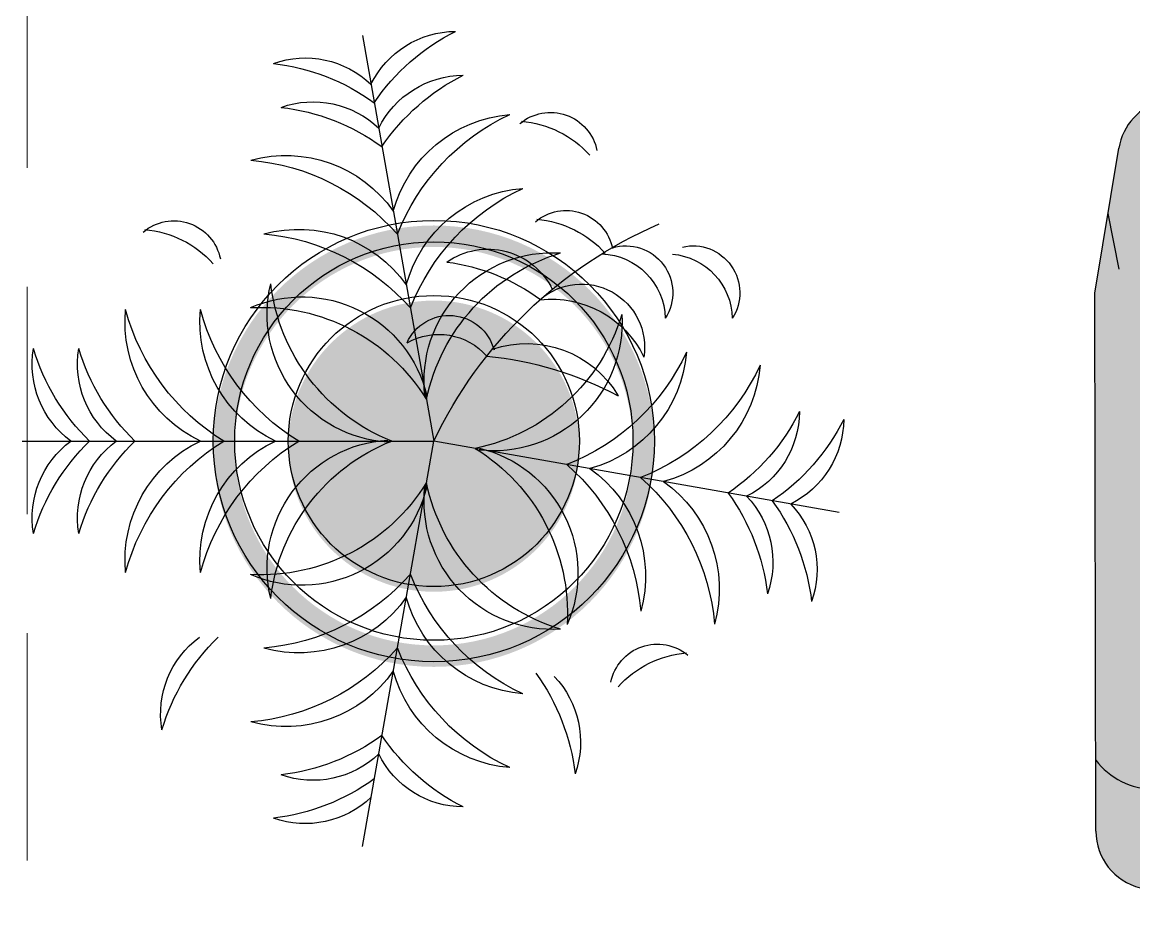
# Model space of a CAD drawing. Header units: inches. Extents: x 37.8 to 126.9, y 5.9 to 51.9.
# Drawn here: x 74.083 to 75.016, y 24.209 to 24.964 of the extents above; entities that cross this region are included whole.
import ezdxf

# ---------------------------------------------------------------- set-up
doc = ezdxf.new("R2010")
doc.units = ezdxf.units.IN
doc.header["$MEASUREMENT"] = 0
doc.linetypes.add('DASHED2', pattern=[9.524999999999995, 6.349999999999998, -3.174999999999998])
doc.layers.add('hatch', color=45, linetype='Continuous', lineweight=9)
doc.layers.add('LAYER1', color=8, linetype='Continuous', lineweight=9)
for name, color, linetype in [('khate kaf', 252, 'Continuous'), ('MOBL', 251, 'Continuous'), ('SERVICE', 43, 'Continuous'), ('si', 15, 'Continuous')]:
    doc.layers.add(name, color=color, linetype=linetype)

# ---------------------------------------------------------------- blocks, each defined once
blk = doc.blocks.new('m1')
h = blk.add_hatch(color=254)
h.paths.add_polyline_path([(1.080994266944799, 0.3987588015233996), (0.5135727554866207, 0.7793292859460051), (0.4589674056398973, 0.7985035747753486, 0.2985949529565714), (0.3880017958215318, 0.7809382814035523), (0.2738468114798707, 0.6578645009576577), (-0.0196233345123497, 0.2125334804171393, 0.5000000000008351), (0.0917094206228608, 0.1391659439189258), (0.3484957983660223, 0.5288305868919299, -0.1052631578947274), (0.8773263852579123, 0.1803347885261246), (0.969895881823669, 0.1808282887082917, 0.1987484631621055), (1.016901986235398, 0.2005756576799661), (1.062714764585467, 0.2468795126364529), (1.09341150436317, 0.316077947762547, 0.2525941743964251)])
h.paths.add_polyline_path([(0.1828667366120606, 0.108889707559394), (0.1834149848210722, 0.1087615893517492), (0.1904617983711341, 0.1389165765240378), (0.1975590544289557, 0.169428819175443), (0.2040703780969931, 0.1974267070067871), (0.209678159755788, 0.2214027019768351), (0.2140647897859105, 0.2398492660445896), (0.2172512345022017, 0.2526153191467225), (0.2173218030820136, 0.2546726351083582), (0.2174289970029366, 0.2573623519332235), (0.2175401022887179, 0.2600935971341353), (0.2176421284115098, 0.2628505043432459), (0.2177220848434664, 0.2656172071927254), (0.2177669810567409, 0.268377839314724), (0.2177638265234865, 0.271116534341402), (0.2176996307158564, 0.2738174259049187), (0.2175746936927139, 0.2764741310995709), (0.2174424778597631, 0.27911820086826), (0.2173697362094175, 0.281790669616002), (0.2174232217340912, 0.2845325717478288), (0.2176696874261979, 0.2873849416687757), (0.2181758862781516, 0.290388813783871), (0.2190085712823663, 0.2935852224981461), (0.2202344954312557, 0.2970152022166312), (0.2219040208983849, 0.3006992951271802), (0.2240019465819254, 0.3045760745489407), (0.2264966805611986, 0.3085636215838815), (0.2293566309155275, 0.3125800173339745), (0.2325502057242347, 0.3165433429011894), (0.2360458130666414, 0.3203716793874954), (0.239811861022071, 0.3239831078948641), (0.2438167576698455, 0.3272957095252653), (0.2480223334038584, 0.3302435508362158), (0.2523641078762902, 0.3328246402074227), (0.2567710230538945, 0.3350529714741392), (0.2611720209034187, 0.3369425384716172), (0.26549604339162, 0.3385073350351117), (0.2696720324852459, 0.3397613549998748), (0.2736289301510506, 0.340718592201161), (0.2772956783557872, 0.341393040474223), (0.2806256909300943, 0.3418057544256535), (0.2836702691601672, 0.3420060317474054), (0.2865051861960957, 0.3420502309027717), (0.289206215187963, 0.3419947103550444), (0.2918491292858747, 0.3418958285675162), (0.2945097016398644, 0.3418099440034793), (0.2972637054000704, 0.3417934151262267), (0.3001869137165593, 0.3419026003990506), (0.3033473633122568, 0.3421786784289246), (0.3067821452014408, 0.3426021083975455), (0.3105206139712131, 0.3431381696302898), (0.3145921242087327, 0.3437521414525434), (0.3190260305010241, 0.3444093031896665), (0.3238516874352763, 0.345074934167052), (0.3290984495985834, 0.3457143137100731), (0.3347956715780613, 0.3462927211441078), (0.3409529794036162, 0.3467776752434597), (0.3475010848763484, 0.3471456525781357), (0.3543509712401672, 0.3473753691670689), (0.3614136217389581, 0.347445541029192), (0.3686000196166383, 0.347334884183438), (0.37582114811709, 0.3470221146487398), (0.3829879904842237, 0.3464859484440304), (0.3900115299619358, 0.3457051015882425), (0.3968271859726656, 0.3446649440516202), (0.4034681226530206, 0.3433774616096477), (0.4099919403181447, 0.3418612939891223), (0.4164562392831914, 0.3401350809168392), (0.4229186198633006, 0.3382174621195931), (0.4294366823736224, 0.336127077324182), (0.4360680271292943, 0.3338825662574015), (0.4428702544454579, 0.3315025686460524), (0.4498774474023861, 0.3290063098618492), (0.4570296201405542, 0.3264153578562847), (0.4642432695655502, 0.3237518662257621), (0.4714348925830063, 0.3210379885666937), (0.4785209860985259, 0.3182958784754749), (0.4854180470176832, 0.3155476895485351), (0.4920425722460854, 0.3128155753822694), (0.4983110586893359, 0.3101216895730951), (0.5041610207072642, 0.3074872774593929), (0.5096140424766219, 0.3049299513474798), (0.5147127256283908, 0.302466415285625), (0.5194996717935537, 0.3001133733221195), (0.5240174826030918, 0.2978875295052444), (0.528308759687956, 0.2958055878832931), (0.5324161046791751, 0.2938842525045346), (0.5363821192077022, 0.2921402274172588), (0.5402517955985914, 0.2905758660351514), (0.5440796889531586, 0.2891361192335069), (0.5479227450667635, 0.2877515872530191), (0.5518379097348626, 0.2863528703343782), (0.5558821287527663, 0.2848705687182892), (0.5601123479158967, 0.2832352826454382), (0.5645855130196225, 0.2813776123565236), (0.5693585698593338, 0.2792281580922407), (0.574476769926474, 0.2767267448969823), (0.5799385874967432, 0.2738500970299232), (0.5857308025418867, 0.2705841635539434), (0.5918401950336533, 0.2669148935319153), (0.5982535449437985, 0.2628282360267153), (0.6049576322440755, 0.2583101401012119), (0.6119392369062396, 0.2533465548182883), (0.6191851389020393, 0.247923429240822), (0.6266648418597808, 0.2420469159518562), (0.6342787440340363, 0.2358039816151348), (0.6419099673359301, 0.2293017964145764), (0.6494416336765596, 0.2226475305341072), (0.6567568649670711, 0.2159483541576496), (0.6637387831185791, 0.2093114374691046), (0.6702705100421974, 0.2028439506524082), (0.6762351676490485, 0.1966530638914694), (0.6815478673023835, 0.1908179105368357), (0.6862516781739235, 0.1853054766055276), (0.6904216588875367, 0.1800547112811843), (0.6941328680670714, 0.1750045637474481), (0.6974603643363801, 0.1700939831879594), (0.7004792063193214, 0.1652619187863645), (0.7032644526397493, 0.1604473197263011), (0.7058911619215156, 0.1555891351914231), (0.7084237385076113, 0.1506472210525583), (0.7108839696175174, 0.1456650599294605), (0.7132829881898233, 0.1407070411290083), (0.715631927163213, 0.1358375539581572), (0.7179419194762536, 0.1311209877238235), (0.7202240980675592, 0.1266217317329336), (0.7224895958757455, 0.1224041752924102), (0.7247495458394412, 0.1185327077091758), (0.7270069367265903, 0.1150433756863671), (0.7292321806224838, 0.1118588555119593), (0.7313875454417611, 0.1088734808701597), (0.7334352990990524, 0.1059815854451468), (0.7353377095089866, 0.1030775029211069), (0.7370570445861987, 0.100055566982235), (0.7385555722453166, 0.0968101113127208), (0.7397955604009742, 0.0932354695967552), (0.7407433934024621, 0.0892548811135642), (0.7413819213377059, 0.0849072075225244), (0.741698110729292, 0.0802602160780418), (0.7416789280998055, 0.0753816740345265), (0.7413113399718321, 0.0703393486463892), (0.740582312867957, 0.06520100716804), (0.7394788133107659, 0.0600344168538874), (0.737987807822845, 0.0549073449583454), (0.7361013285811046, 0.0498800132953034), (0.7338316703797707, 0.0449824619166169), (0.7311961936673911, 0.0402371854336178), (0.7282122588925186, 0.03566667845765), (0.7248972265037003, 0.0312934356000415), (0.7212684569494917, 0.0271399514721339), (0.7173433106784354, 0.0232287206852602), (0.7131391481390886, 0.0195822378507596), (0.7086743452612236, 0.0162160547954125), (0.7039713398995233, 0.013117952207772), (0.6990535853898958, 0.0102687679918405), (0.6955472218942041, 0.0084710431837141), (0.6966978173693676, 0.0062268699074794), (0.6806420789792877, -0.0122671210405881), (0.6651846173940835, -0.0300545615083099), (0.6503264367475344, -0.0471385081814609), (0.6360685411734189, -0.0635220177458161), (0.6224119348055172, -0.0792081468871505), (0.6093576217776073, -0.0941999522912388), (0.596906606223469, -0.1085004906438559), (0.5851868329752201, -0.1219669589072733), (0.5785478718181923, -0.1345190974797603), (0.5601095021542459, -0.1667641823578587), (0.5391228010206627, -0.2014062484763281), (0.5162295250200217, -0.2374267845093272), (0.492071430754924, -0.2738072791310056), (0.4680463244229217, -0.3084393784039567), (0.528830586892127, -0.348495798365775), (0.6093932764260038, -0.3767848179294327, 0.3441506982844009), (0.6871470503322143, -0.3505671466352851), (0.7318727626500341, -0.282697390944898, -0.5000000000013789), (0.6205400075145415, -0.2093298544469544), (0.8223007328842562, 0.0968352221746464, 0.1052631578947215), (0.2934701459923862, 0.4453310205404179), (0.0917094206228609, 0.1391659439189258, -0.5000000000008356), (-0.0196233345123496, 0.2125334804171393), (-0.0643490468303298, 0.1446637247265698, 0.3441506982821992), (-0.0577722343586659, 0.0628727644535009), (0, 0), (0.1111353009575863, -0.0732374155237245), (0.1153158570039741, -0.0612569367170103), (0.1226411443871245, -0.0411263885920646), (0.1311753327556268, -0.0185458709190887), (0.1411917041359251, 0.0071153069172303), (0.1529635405544663, 0.0364878355322111), (0.166764124037695, 0.0702024055411566)])
h.paths.add_polyline_path([(1.02534290864196, 0.1626336295955755), (1.062714764585467, 0.246879512636453), (1.016961118649439, 0.2006354239465316, -0.1990762199036593), (0.9698958818236688, 0.1808282887082917), (0.877326385257902, 0.1803347885261246), (0.6205400075145413, -0.2093298544469546, 0.5000000000013789), (0.7318727626500341, -0.282697390944898)])
h.paths.add_polyline_path([(0.3758784409221402, -0.123932761803134), (0.3933599123044613, -0.0785891477104232), (0.4126047450274525, -0.0301744403129213), (0.4339584723551385, 0.0223249338130652), (0.4323287742443798, 0.0229945333760672), (0.4247900981045543, 0.0263707560280929), (0.4007631200522486, 0.0192879456895883), (0.3902990560754521, 0.042813911387968), (0.3869737443662999, 0.0449085062846781), (0.3829619040127273, 0.0474575437969491), (0.372846916398979, 0.0305456171638697), (0.3635754897271728, 0.0151355542034583), (0.3549617058001313, 0.0009186615078917), (0.3468332205544006, -0.0123910588254288), (0.3390176899265298, -0.0250796046991804), (0.3313427698530353, -0.0374329740160318), (0.323636116270449, -0.0497371646786408), (0.3157253851153464, -0.0622781745896387), (0.3074865046598107, -0.0752574676241827), (0.2989884925182632, -0.0885383715473602), (0.2903486386406886, -0.1018996800968022), (0.2816842329770783, -0.1151201870100829), (0.273112565477429, -0.1279786860248003), (0.264750926091717, -0.1402539708785575), (0.2567166047699492, -0.1517248353089384), (0.2491268914620983, -0.162170073053554), (0.2481114663773372, -0.1635037868497167), (0.34011846785653, -0.2241357817277548), (0.3457320789661463, -0.2072270847288837), (0.3600419550771476, -0.1666603762547372)], flags=17)
at = {"layer": 'si'}
for p, q in [((0.2738468114798707, 0.6578645009576576), (0.3880017973276608, 0.7809382830273535)), ((0.3120578438979464, 0.6651125986395529), (0.3365215736175742, 0.7254359935122922)), ((-0.0643490468303298, 0.1446637247265698), (0.2738468114798707, 0.6578645009576576))]:
    blk.add_line(p, q, dxfattribs=at)
for centre, radius, start, end in [((0.43688000334555, 0.7356021373232124), 0.0666666666666667, 70.65162965178537, 137.1530646517981), ((0.0635558692420091, 0.2175994953436202), 0.0833333333333333, 183.4852846517925, 289.7454886517988), ((-0.0086826692627255, 0.107979956477493), 0.0666666666666667, 146.6153866517935, 222.5791436517956)]:
    blk.add_arc(centre, radius, start, end, dxfattribs=at)
blk = doc.blocks.new('mizk')
at = {"layer": 'hatch'}
h = blk.add_hatch(color=254, dxfattribs=at)
h.paths.add_polyline_path([(-421.4028338657968, -282.007925155448, 1), (-421.8141962169116, -282.007925155448, 1)])
h.paths.add_polyline_path([(-421.422833865797, -282.007925155448, 1), (-421.7941962169117, -282.007925155448, 1)], flags=16)
h.paths.add_polyline_path([(-421.4728338657968, -282.007925155448, 1), (-421.7441962169116, -282.007925155448, 1)], flags=0)
at = {"layer": 'MOBL'}
for radius in [0.2056811755574131, 0.1856811755574131, 0.1356811755574131]:
    blk.add_circle((-421.6037665244875, -282.007925155448), radius, dxfattribs=at)
blk = doc.blocks.new('GOL')
at = {"layer": 'SERVICE'}
for p in [(0, 1.249999999998863), (-1.23100969125403, 0.2170602223484366), (1.23100969125403, 0.2170602223484366), (0.2170602220573983, -1.231009691254087)]:
    blk.add_line(p, (0, 0), dxfattribs=at)
for centre, radius, start, end in [((-0.2325496866249068, 0.9313714961163555), 0.2885117626746165, 36.28996974067288, 99.6243274882062), ((-0.4665335975000744, 0.5935609203874037), 0.6493935097813456, 44.07628142095373, 73.37935627120248), ((0.2325496866249068, 0.9313714961163555), 0.2885117626746165, 80.3756725117938, 143.7100302593271), ((0.4665335977911127, 0.5935609203874037), 0.6493935097813456, 106.6206437287975, 135.9237185790463), ((-0.2325496866249068, 0.7936829165548147), 0.2885117626746165, 36.28996974067288, 99.6243274882062), ((0.2325496866249068, 0.7936829165548147), 0.2885117626746165, 80.3756725117938, 143.7100302593271), ((-0.4665335975000744, 0.4558723411169012), 0.6493935097813456, 44.07628142095373, 73.37935627120248), ((0.4665335977911127, 0.4558723411169012), 0.6493935097813456, 106.6206437287975, 135.9237185790463), ((-0.3614190279037075, 0.538197011337104), 0.3995950217063677, 25.24890602930884, 95.39371468880222), ((-0.5719423884869457, 0.2888687013179947), 0.6698687399009499, 31.37119454593912, 75.0365680318253), ((0.3614190279037075, 0.538197011337104), 0.3995950217063677, 84.60628531119778, 154.7510939706912), ((0.5719423884869457, 0.2888687013179947), 0.6698687399009499, 104.9634319681747, 148.6288054540609), ((-0.5248538343580549, 0.7893341951414072), 0.1437999162184832, 139.7420026320304, 258.7475284922205), ((-0.3301236589319387, 0.9031050367039484), 0.3126921292760821, 184.6180214875088, 228.2106414841124), ((0.8279256802044301, 0.5411860180897179), 0.2885117626746165, 80.3756725117938, 143.7100302593271), ((1.06190959137075, 0.2033754426518044), 0.6493935097813456, 106.6206437287975, 135.9237185790463), ((-0.3614190279037075, 0.3108191280622918), 0.3995950217063677, 25.24890602930884, 95.39371468880222), ((0.3614190279037075, 0.3108191280622918), 0.3995950217063677, 84.60628531119778, 154.7510939706912), ((-0.5719423884869457, 0.06149081804318257), 0.6698687399009499, 31.37119454593912, 75.0365680318253), ((0.5719423884869457, 0.06149081804318257), 0.6698687399009499, 104.9634319681747, 148.6288054540609), ((-0.4672608338291866, 0.4493851913134677), 0.3995950217063677, 164.6062853112099, 234.7510939711115), ((-0.18516338313907, 0.6134148221457281), 0.6698687399009499, 184.9634319680347, 228.6288054538802), ((-0.04812589409993961, 0.4003932329938493), 0.3895332486170179, 156.3654229914738, 256.5740615484731), ((0.1834179664728026, 0.5237868169201079), 0.5893153176136543, 176.8122114627633, 238.3335393568751), ((-0.1834179664726889, 0.5237868169201079), 0.5893153176136543, 301.6664606431249, 3.187788537236737), ((0.04812589439097792, 0.4003932329938493), 0.3895332486170179, 283.4259384515269, 23.63457700852621), ((0.1851633831391837, 0.6134148221457281), 0.6698687399009499, 311.3711945461199, 355.0365680319654), ((0.4672608338291866, 0.4493851913134677), 0.3995950217063677, 305.2489060288885, 15.39371468879015), ((-0.2433373313394895, 0.409901436068651), 0.3995950217063677, 164.6062853112099, 234.7510939711115), ((0.03876011935062706, 0.5739310671918929), 0.6698687399009499, 184.9634319680347, 228.6288054538802), ((-0.3859533861392492, 0.1169223090981859), 0.3895332486170179, 3.425938451184191, 103.6345770085714), ((0.3859533861392492, 0.1169223090981859), 0.3895332486170179, 76.36542299142857, 176.5740615488158), ((-0.03876011935062706, 0.5739310671918929), 0.6698687399009499, 311.3711945461199, 355.0365680319654), ((0.2433373313394895, 0.409901436068651), 0.3995950217063677, 305.2489060288885, 15.39371468879015), ((-0.8744813650256447, 0.3903317992804318), 0.2885117626746165, 160.3756725119655, 223.7100302588187), ((-0.5011720117176992, 0.5621007780422929), 0.6493935097813456, 186.6206437288926, 215.9237185791644), ((-0.5476795136924011, -0.08967680914787479), 0.5893153176136543, 21.66646064293718, 83.18778853748563), ((0.5476795136924011, -0.08967680914787479), 0.5893153176136543, 96.81221146251436, 158.3335393570628), ((0.4992844804651213, 0.5617679553683388), 0.6493935097813456, 324.0762814208356, 353.3793562711073), ((0.8725938340641051, 0.3899989766064778), 0.2885117626746165, 316.2899697411813, 19.62432748803446), ((-0.7412432602716308, 0.3668383267355466), 0.2885117626746165, 160.3756725119655, 223.7100302588187), ((-0.367933906672647, 0.5386073054973508), 0.6493935097813456, 186.6206437288926, 215.9237185791644), ((0.3679339069636853, 0.5386073054973508), 0.6493935097813456, 324.0762814208356, 353.3793562711073), ((0.7412432602716308, 0.3668383267355466), 0.2885117626746165, 316.2899697411813, 19.62432748803446), ((-0.9552450236506047, -0.06770166946802192), 0.2885117626746165, 116.289969740987, 179.6243274879347), ((-0.6631974296755061, -0.356791029916792), 0.6493935097813456, 124.076281420763, 153.3793562713364), ((-0.8220069188965908, -0.09119514201296397), 0.2885117626746165, 116.289969740987, 179.6243274879347), ((-0.5299593249214922, -0.3802845024616772), 0.6493935097813456, 124.076281420763, 153.3793562713364), ((0.5299593249214922, -0.3802845024616772), 0.6493935097813456, 26.62064372866358, 55.92371857923704), ((0.8220069188965908, -0.09119514201296397), 0.2885117626746165, 0.3756725120653243, 63.71003025901302), ((-0.5927803448861368, -0.2624713303519002), 0.3995950217063677, 105.248906029161, 175.3937146890881), ((-0.3837968900912756, -0.5130917747733292), 0.6698687399009499, 111.3711945460528, 155.0365680318108), ((0.3837968900912756, -0.5130917747733292), 0.6698687399009499, 24.96343196818919, 68.62880545394721), ((0.5927803451771751, -0.2624713303519002), 0.3995950217063677, 4.606285310911932, 74.75109397083895), ((-0.3688568423964398, -0.3019550855967736), 0.3995950217063677, 105.248906029161, 175.3937146890881), ((-0.1598733876015785, -0.5525755300182027), 0.6698687399009499, 111.3711945460528, 155.0365680318108), ((-0.2406374007111935, -0.04685814608819783), 0.1406979008637545, 114.2257495071823, 255.1278829095297), ((-0.1287519824107903, -0.01475166907766834), 0.1950000729383311, 150.4397742741882, 228.6694261810331), ((0.1598733876015785, -0.5525755300182027), 0.6698687399009499, 24.96343196818919, 68.62880545394721), ((0.3688568423964398, -0.3019550855967736), 0.3995950217063677, 4.606285310911932, 74.75109397083895), ((0.5808817478822448, -1.219091558886078), 1.35041024658476, 115.4772105699613, 156.6585014094922), ((-0.1821660983839593, -0.3597865407934364), 0.3895332486170179, 83.42593845152021, 183.6345770086754), ((-0.006789132603444159, -0.5549312455691506), 0.5893153176136543, 101.666460643213, 163.1877885373281), ((0.006789132603444159, -0.5549312455691506), 0.5893153176136543, 16.81221146267197, 78.333539356787), ((0.1821660986751112, -0.3597865407934364), 0.3895332486170179, 356.3654229913246, 96.5740615484798), ((-0.3654577163976001, -0.1645306826684418), 0.2172748873849099, 144.9865381390521, 244.4033874630637), ((0.07614180387452052, 0.04253510705888175), 0.6250069896673858, 187.5758669655521, 215.8941657849876), ((-0.5549312458601889, -0.006789132603444159), 0.5893153176136543, 286.8122114628872, 348.3335393567206), ((0.5237868169201647, 0.1834179664727458), 0.5893153176136543, 211.6664606431249, 273.1877885372563), ((-0.3597865410844179, -0.1821660983840161), 0.3895332486170179, 266.3654229913246, 6.57406154876788), ((0.7937113443033468, -0.06179422052804284), 1.055929390118443, 185.4007400517759, 208.1390389575988), ((0.4003932327028679, -0.04812589409993961), 0.3895332486170179, 193.4259384511359, 293.6345770085275), ((0.02756697125732899, -0.28118155198149), 0.3237866985782688, 161.4476717300654, 239.3672288479515), ((-0.8538774098261683, -0.3544144239273805), 0.1437999162184832, 139.7420026320304, 258.7475284922205), ((-0.6591472344001659, -0.2406435823648394), 0.3126921292760821, 184.6180214875088, 228.2106414841124), ((-0.556189413181869, -0.4014177917266579), 0.1437999162184832, 139.7420026320304, 258.7475284922205), ((-0.3614592374648282, -0.2876469504551551), 0.3126921292760821, 184.6180214875088, 228.2106414841124), ((-0.2849954468545093, -0.4486903714128516), 0.1914259053682045, 138.8744187016767, 278.9762644790048), ((-0.1186657114884611, -0.356775415711752), 0.3123796129808685, 173.7536355674598, 244.097047613107), ((1.085257168741805, 0.2161773529949187), 0.6493935097813456, 234.0762814210969, 263.3793562711073), ((0.9134881899800575, -0.1571320006040651), 0.2885117626746165, 226.2899697409578, 289.6243274877244), ((-0.5525755300182027, -0.1598733876015785), 0.6698687399009499, 294.9634319680522, 338.6288054538305), ((0.5739310669008546, 0.03876011964160853), 0.6698687399009499, 221.3711945463365, 265.0365680319394), ((-0.3019550855967736, -0.3688568423964398), 0.3995950217063677, 274.6062853112387, 344.7510939709267), ((0.4099014360687079, -0.2433373310484512), 0.3995950217063677, 215.248906029344, 285.3937146891883), ((-0.3681423922531621, -0.5027076537949142), 0.2001093277621155, 181.9748373822721, 268.6539629965313), ((0.7599048883996602, -0.6789049744833164), 0.1437999162184832, 101.2524715077795, 220.2579973679696), ((-0.4501572353178744, -0.5830382066773723), 0.1425173952757332, 163.2476705644868, 302.8532526096822), ((0.954635064116701, -0.7926758160458576), 0.3126921292760821, 131.7893585158876, 175.3819785124912), ((-0.5130917747733292, -0.3837968900912756), 0.6698687399009499, 294.9634319680522, 338.6288054538305), ((0.6134148221457281, -0.1851633831391268), 0.6698687399009499, 221.3711945463365, 265.0365680319394), ((-0.2624713306429385, -0.5927803448861937), 0.3995950217063677, 274.6062853112387, 344.7510939709267), ((0.4493851910224294, -0.4672608338292434), 0.3995950217063677, 215.248906029344, 285.3937146891883), ((-0.3681423922531621, -0.706388914840602), 0.2001093277621155, 185.1844907054101, 268.6539629965313), ((-0.4501572353178744, -0.7867194674320217), 0.1425173952757332, 167.0577451774785, 302.8532526096822), ((-0.3802845027527155, -0.5299593249214922), 0.6493935097813456, 296.6206437286607, 325.9237185791485), ((0.5386073052063693, -0.367933906672647), 0.6493935097813456, 234.0762814210969, 263.3793562711073), ((-0.09119514230394543, -0.8220069188966477), 0.2885117626746165, 270.3756725123911, 333.7100302591587), ((0.3668383264445083, -0.7412432602716876), 0.2885117626746165, 226.2899697409578, 289.6243274877244), ((-0.3566241380755173, -0.6641439214575939), 0.6493935097813456, 296.6206437286607, 325.9237185791485), ((0.5622676701746059, -0.5021185032087487), 0.6493935097813456, 234.0762814210969, 263.3793562711073), ((-0.0675347776267472, -0.9561915154327494), 0.2885117626746165, 270.3756725123911, 333.7100302591587), ((0.3904986911217065, -0.8754278568077325), 0.2885117626746165, 226.2899697409578, 289.6243274877244)]:
    blk.add_arc(centre, radius, start, end, dxfattribs=at)
blk = doc.blocks.new('A$C31920F50')
at = {"layer": 'khate kaf', "xscale": -0.9000000000000002, "yscale": 0.9000000000000002, "zscale": 0.9, "rotation": 90}
blk.add_blockref('mizk', (-252.9940523415228, -379.0757934844056), dxfattribs=at)
at = {"layer": 'MOBL', "xscale": -0.7343999999997958, "yscale": 0.7343999999998234, "zscale": 0.7343999999999035, "rotation": 146.5138840840613}
blk.add_blockref('m1', (1.466696594170458, 0.7573516717759503), dxfattribs=at)
at = {"layer": 'SERVICE', "color": 253, "xscale": 0.2763301028315255, "yscale": 0.2763301028315255, "zscale": 0.2763301028315255, "rotation": 90.00000000000001}
blk.add_blockref('GOL', (0.8130802983803846, 0.3675963876335118), dxfattribs=at)

msp = doc.modelspace()

# ---------------------------------------------------------------- linework, layer by layer
at = {"layer": 'LAYER1', "linetype": 'DASHED2', "ltscale": 0.03}
msp.add_lwpolyline([(74.08717819297337, 28.60545840653056), (78.48717819297343, 28.60545840653056), (78.48717819297343, 21.35630079493389), (74.08717819297337, 21.35630079493389)], close=True, dxfattribs=at)

# ---------------------------------------------------------------- block references
at = {"xscale": -1, "rotation": 180}
msp.add_blockref('A$C31920F50', (73.61526030817546, 24.98060844783778), dxfattribs=at)

doc.saveas('drawing.dxf')
